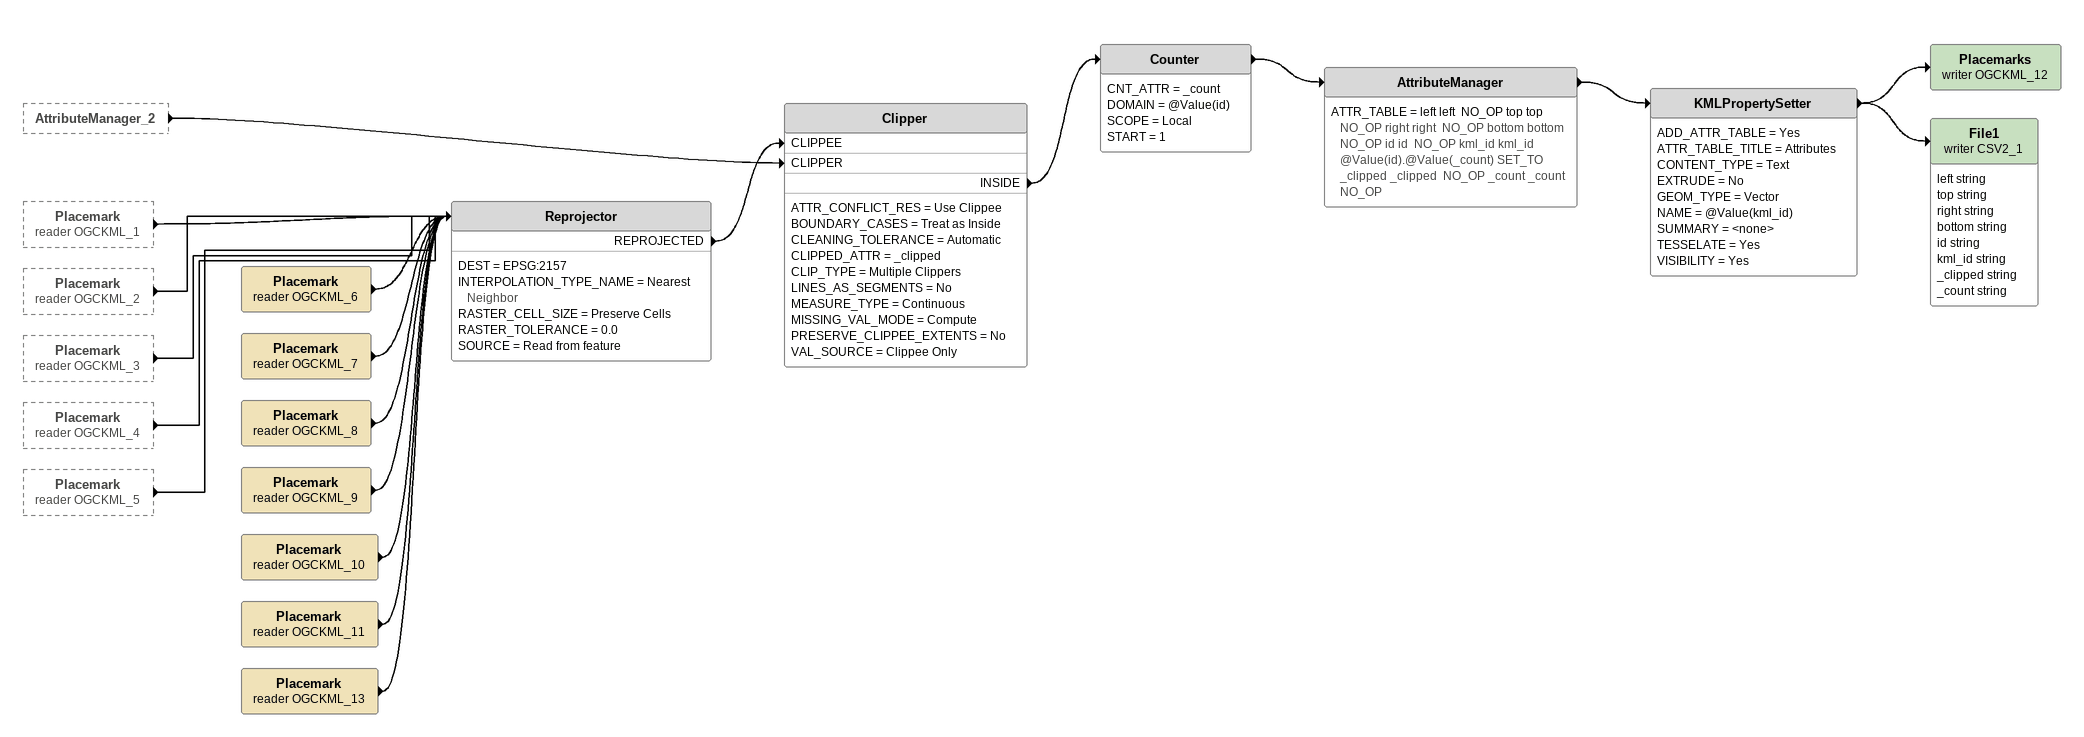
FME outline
AttributeManager_2 [outside]
    -> Clipper [CLIPPER]
Placemark (reader OGCKML_1) [outside]
    -> Reprojector
Placemark (reader OGCKML_2) [outside]
    -> Reprojector
Placemark (reader OGCKML_3) [outside]
    -> Reprojector
Placemark (reader OGCKML_4) [outside]
    -> Reprojector
Placemark (reader OGCKML_5) [outside]
    -> Reprojector
Placemark (reader OGCKML_6)
    -> Reprojector
Placemark (reader OGCKML_7)
    -> Reprojector
Placemark (reader OGCKML_8)
    -> Reprojector
Placemark (reader OGCKML_9)
    -> Reprojector
Placemark (reader OGCKML_10)
    -> Reprojector
Placemark (reader OGCKML_11)
    -> Reprojector
Placemark (reader OGCKML_13)
    -> Reprojector
Reprojector
    DEST = EPSG:2157
    INTERPOLATION_TYPE_NAME = Nearest Neighbor
    RASTER_CELL_SIZE = Preserve Cells
    RASTER_TOLERANCE = 0.0
    SOURCE = Read from feature
    REPROJECTED -> Clipper [CLIPPEE]
Clipper
    ATTR_CONFLICT_RES = Use Clippee
    BOUNDARY_CASES = Treat as Inside
    CLEANING_TOLERANCE = Automatic
    CLIPPED_ATTR = _clipped
    CLIP_TYPE = Multiple Clippers
    LINES_AS_SEGMENTS = No
    MEASURE_TYPE = Continuous
    MISSING_VAL_MODE = Compute
    PRESERVE_CLIPPEE_EXTENTS = No
    VAL_SOURCE = Clippee Only
    INSIDE -> Counter
Counter
    CNT_ATTR = _count
    DOMAIN = @Value(id)
    SCOPE = Local
    START = 1
    -> AttributeManager
AttributeManager
    ATTR_TABLE = left left  NO_OP top top  NO_OP right right  NO_OP bottom bottom  NO_OP id id  NO_OP kml_id kml_id @Value(id).@Value(_count) SET_TO _clipped _clipped  NO_OP _count _count  NO_OP
    -> KMLPropertySetter
KMLPropertySetter
    ADD_ATTR_TABLE = Yes
    ATTR_TABLE_TITLE = Attributes
    CONTENT_TYPE = Text
    EXTRUDE = No
    GEOM_TYPE = Vector
    NAME = @Value(kml_id)
    SUMMARY = <none>
    TESSELATE = Yes
    VISIBILITY = Yes
    -> Placemarks (writer OGCKML_12)
    -> File1 (writer CSV2_1)
Placemarks (writer OGCKML_12)
File1 (writer CSV2_1)
    attributes: left string, top string, right string, bottom string, id string, kml_id string, _clipped string, _count string
